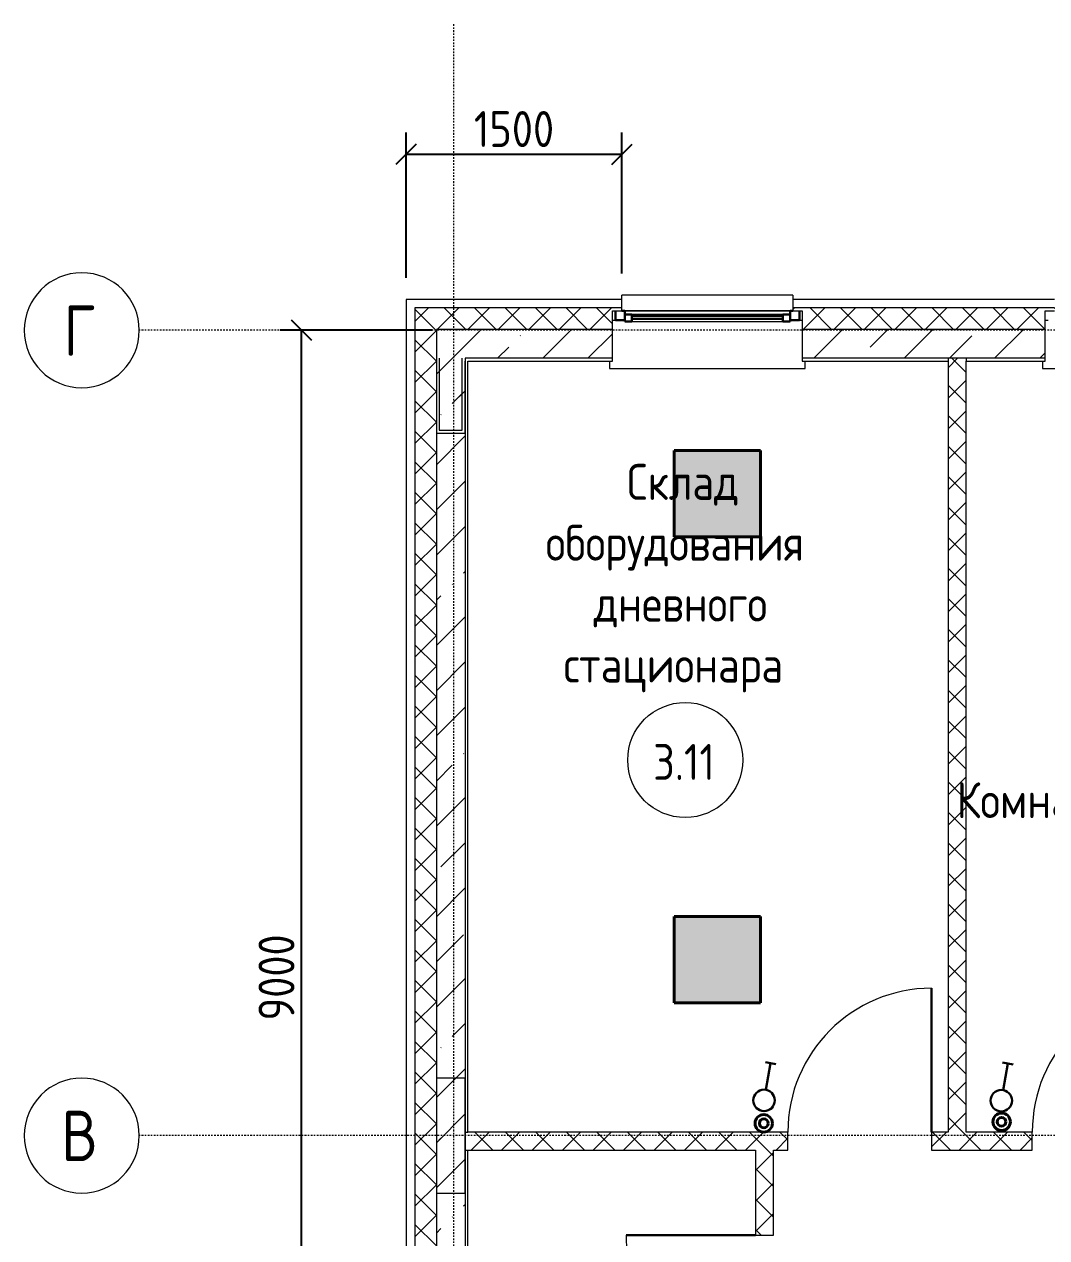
# Model space of a CAD drawing. Header units: millimetres. Extents: x -174154 to -170572, y -111302 to -109817.
# Drawn here: x -174153.5 to -174082.4, y -110855.4 to -110771 of the extents above; entities that cross this region are included whole.
import ezdxf

# ---------------------------------------------------------------- set-up
doc = ezdxf.new("R2010")
doc.units = ezdxf.units.MM
doc.linetypes.add('ACAD_ISO02W100', pattern=[15, 12, -3])
doc.linetypes.add('ADSK_Линия сетки', pattern=[21, 12, -3, 3, -3])
doc.layers.get('Defpoints').update_dxf_attribs({"color": 70})
doc.layers.add('!Выключатели', color=200, linetype='Continuous')
for name, color, linetype, lineweight in [('!Освещение', 190, 'Continuous', 40), ('!Подложка', 252, 'ACAD_ISO02W100', 25), ('Двери', 7, 'Continuous', 18), ('Каркас_Импост', 7, 'Continuous', 18), ('Колонны', 7, 'Continuous', 18), ('Марки помещений', 7, 'Continuous', 18), ('Окна', 7, 'Continuous', 18), ('Оси', 7, 'Continuous', 9), ('Остекление', 7, 'Continuous', 30), ('Отлив', 7, 'Continuous', 18), ('Панель', 7, 'Continuous', 18), ('Подоконник_Верхний брус', 7, 'Continuous', 18), ('Размеры', 7, 'Continuous', 9), ('Стены разрез', 7, 'Continuous', 40), ('Стены штриховка', 7, 'Continuous', 18), ('Электрика', 7, 'Continuous', 40)]:
    doc.layers.add(name, color=color, linetype=linetype, lineweight=lineweight)
doc.styles.add('GOST Common', font='GOST Common.ttf', dxfattribs={"width": 0.9, "height": 250})
doc.styles.add('GOST Common_1', font='GOST Common.ttf', dxfattribs={"width": 0.9, "height": 350})
doc.dimstyles.new('ADSK_Проверочный', dxfattribs={"dimscale": 304.8, "dimtxt": 251.428749, "dimasz": 0.463911, "dimexe": 0.492126, "dimexo": 0.492126, "dimgap": 0.164042, "dimtad": 1, "dimdec": 0, "dimdsep": 46, "dimtxsty": 'GOST Common', "dimblk1": 'OBLIQUE', "dimblk2": 'OBLIQUE', "dimsah": 1, "dimcen": 0.09, "dimazin": 0, "dimtfac": 1, "dimtdec": 4, "dimtix": 1, "dimtmove": 0, "dimatfit": 3, "dimfxl": 1, "dimtvp": 1, "dimtolj": 1, "dimtzin": 0, "dimarcsym": 2})
pattern_1 = [(45, (30280, 12305), (-106.066, 106.066), []), (135, (30280, 12305), (-106.066, -106.066), [])]
pattern_2 = [(45, (30280, 12305), (-314.309, 314.309), []), (45, (30594.3, 12305), (-314.309, 314.309), [555.625, -111.125, 3.353, -107.772])]

# ---------------------------------------------------------------- blocks, each defined once
blk = doc.blocks.new('*U228')
at = {"layer": 'Электрика', "true_color": 0xffffff}
h = blk.add_hatch(color=7, dxfattribs=at)
h.dxf.hatch_style = 1
h.paths.add_polyline_path([(3.025, 3.025), (3.025, -3.025), (-3.025, -3.025), (-3.025, 3.025)])
at = {"layer": 'Электрика', "color": 5}
for p, q in [((-3.025, -3.025), (-3.025, 3.025)), ((-3.025, 3.025), (3.025, 3.025)), ((3.025, 3.025), (3.025, -3.025)), ((-3.025, -3.025), (3.025, -3.025))]:
    blk.add_line(p, q, dxfattribs=at)
blk = doc.blocks.new('*U245')
at = {"color": 0, "linetype": 'ByBlock', "lineweight": -2}
for points in [[(0.34, -0.94), (1.2, -3.29)], [(0.73, -3.46), (1.2, -3.29)], [(1.2, -3.29), (1.67, -3.12)]]:
    blk.add_lwpolyline(points, dxfattribs=at)
blk.add_circle((0, 0), 1, dxfattribs=at)
blk = doc.blocks.new('AC_Дверь_Однопольная_ПВХ - 960х2080h М ОЛ Глухой низ с доводчиком-799938-В_АР_ПЭ_03 Этаж')
at = {"layer": 'Панель', "lineweight": 30}
blk.add_line((500, 62.5), (500, 1062.5), dxfattribs=at)
at = {"layer": 'Панель'}
blk.add_arc((500, 62.5), 1000, 90, 180, dxfattribs=at)
blk = doc.blocks.new('AC_Дверь_Однопольная_ПВХ - 860х2080h В Л-799853-В_АР_ПЭ_03 Этаж')
at = {"layer": 'Панель', "lineweight": 30}
blk.add_line((450, 62.5), (450, 962.5), dxfattribs=at)
at = {"layer": 'Панель'}
blk.add_arc((450, 62.5), 900, 90, 180, dxfattribs=at)
blk = doc.blocks.new('B2B_Окно_1створка - 1280х2060h-666021-В_АР_ПЭ_03 Этаж')
at = {"layer": 'Каркас_Импост', "lineweight": 30}
for p, q in [((-640, 135), (-640, 70)), ((-575, 135), (-595, 135)), ((-575, 110), (-575, 135)), ((-525, 110), (-575, 110)), ((-575, 110), (-575, 60)), ((-525, 60), (-525, 110)), ((525, 110), (525, 60)), ((575, 110), (525, 110)), ((575, 135), (575, 110)), ((595, 135), (575, 135)), ((575, 60), (575, 110)), ((640, 70), (640, 135)), ((-640, 70), (-575, 70)), ((-575, 60), (-525, 60)), ((525, 60), (575, 60)), ((575, 70), (640, 70))]:
    blk.add_line(p, q, dxfattribs=at)
at = {"layer": 'Каркас_Импост'}
for p, q in [((575, 135), (-575, 135)), ((525, 110), (-525, 110)), ((-525, 60), (525, 60))]:
    blk.add_line(p, q, dxfattribs=at)
at = {"layer": 'Остекление'}
for p, q in [((525, 100), (-525, 100)), ((-525, 100), (-525, 80)), ((525, 80), (525, 100)), ((-525, 80), (525, 80))]:
    blk.add_line(p, q, dxfattribs=at)
blk = doc.blocks.new('В2В_Подоконник_ПВХ - ПВХ-V8-В_АР_ПЭ_03 Этаж')
at = {"layer": 'Подоконник_Верхний брус'}
for p, q in [((-660, 0), (-640, 0)), ((640, 0), (660, 0)), ((-680, -285), (-680, -335)), ((-680, -335), (680, -335)), ((680, -335), (680, -285))]:
    blk.add_line(p, q, dxfattribs=at)
blk = doc.blocks.new('B2B_Отлив - Отлив_металлический-V9-В_АР_ПЭ_03 Этаж')
at = {"layer": 'Отлив'}
for p, q in [((-595, 80), (-595, 110)), ((595, 110), (-595, 110)), ((595, 110), (595, 80)), ((-595, 1), (595, 1))]:
    blk.add_line(p, q, dxfattribs=at)
blk = doc.blocks.new('AC_Дверь_Однопольная_ДеревяннаяНаружная_ГОСТ24698-81 - 960х2080h ГЛ-799317-В_АР_ПЭ_03 Этаж')
at = {"layer": 'Панель', "lineweight": 30}
blk.add_line((500, 62.5), (500, 1062.5), dxfattribs=at)
at = {"layer": 'Панель'}
blk.add_arc((500, 62.5), 1000, 90, 180, dxfattribs=at)
blk = doc.blocks.new('Ось сетки - D8-4846-В_АР_ПЭ_03 Этаж')
at = {"layer": 'Оси', "lineweight": 18}
for start, end in [(360, 180), (180, 360)]:
    blk.add_arc((0, 0), 4, start, end, dxfattribs=at)
blk = doc.blocks.new('_Oblique')
at = {"color": 0, "linetype": 'ByBlock', "lineweight": -2}
blk.add_line((-0.5, -0.5), (0.5, 0.5), dxfattribs=at)
blk = doc.blocks.new('*D533')
at = {"layer": 'Defpoints', "color": 0, "transparency": 16777216}
for p in [(-727.1, 14465), (330, 14465), (330, 5465)]:
    blk.add_point(p, dxfattribs=at)
at = {"layer": 'Размеры', "color": 0, "lineweight": -2, "transparency": 16777216}
for p, q in [((180, 14465), (-877.1, 14465)), ((-727.1, 5465), (-727.1, 14465)), ((180, 5465), (-877.1, 5465))]:
    blk.add_line(p, q, dxfattribs=at)
at = {"layer": 'Размеры', "color": 0, "lineweight": -2, "transparency": 16777216, "xscale": 141.4, "yscale": 141.4, "zscale": 141.4}
for p, rotation in [((-727.1, 14465), 90), ((-727.1, 5465), 270)]:
    blk.add_blockref('_Oblique', p, dxfattribs=dict(at, rotation=rotation))
at = {"layer": 'Размеры', "color": 0, "transparency": 16777216, "insert": (-902.1, 9965), "char_height": 250, "width": 756.843, "attachment_point": 5, "rotation": 90, "style": 'GOST Common'}
blk.add_mtext('\\A1;9000', dxfattribs=at)
blk = doc.blocks.new('ADSK_Марка_Помещение_2_ГОСТ21-501-2011 - Имя и Категория-86712-В_АР_ПЭ_03 Этаж')
at = {"layer": 'Марки помещений'}
blk.add_circle((0, 0), 4, dxfattribs=at)
blk = doc.blocks.new('*D538')
at = {"layer": 'Defpoints', "color": 0, "transparency": 16777216}
for p in [(1500.2, 15689.3), (1500.2, 14710), (0, 14680)]:
    blk.add_point(p, dxfattribs=at)
at = {"layer": 'Размеры', "color": 0, "lineweight": -2, "transparency": 16777216}
for p, q in [((0, 14830), (0, 15839.3)), ((1500.2, 14860), (1500.2, 15839.3)), ((0, 15689.3), (1500.2, 15689.3))]:
    blk.add_line(p, q, dxfattribs=at)
at = {"layer": 'Размеры', "color": 0, "lineweight": -2, "transparency": 16777216, "xscale": 141.4, "yscale": 141.4, "zscale": 141.4, "rotation": 180}
blk.add_blockref('_Oblique', (0, 15689.3), dxfattribs=at)
at = {"layer": 'Размеры', "color": 0, "lineweight": -2, "transparency": 16777216, "xscale": 141.4, "yscale": 141.4, "zscale": 141.4}
blk.add_blockref('_Oblique', (1500.2, 15689.3), dxfattribs=at)
at = {"layer": 'Размеры', "color": 0, "transparency": 16777216, "insert": (750.1, 15864.3), "char_height": 250, "width": 700.591, "attachment_point": 5, "style": 'GOST Common'}
blk.add_mtext('\\A1;1500', dxfattribs=at)
blk = doc.blocks.new('Расп.кор.')
at = {"layer": 'Электрика', "lineweight": 40}
for radius in [0.605, 0.303]:
    blk.add_circle((0, 0), radius, dxfattribs=at)
blk = doc.blocks.new('A$C7b4e20c5')
at = {"layer": 'Колонны', "lineweight": 20, "true_color": 0x636466}
h = blk.add_hatch(dxfattribs=at)
h.set_pattern_fill('FP_3', color=251, style=0, pattern_type=2)
h.set_pattern_definition([(45, (30280, 12305), (-314.309, 314.309), []), (45, (30594.3, 12305), (-314.309, 314.309), [222.25, -111.125])])
h.paths.add_polyline_path([(210, 8465), (410, 8465), (410, 9265), (210, 9265)])
at = {"layer": 'Стены разрез', "lineweight": 20, "true_color": 0x636466}
h = blk.add_hatch(dxfattribs=at)
h.set_pattern_fill('FP_1', color=251, style=0, pattern_type=2)
h.set_pattern_definition(pattern_1)
h.paths.add_polyline_path([(14910, 14470), (14910, 14620), (13690.2, 14620), (13690.2, 14600), (13755.2, 14600), (13755.2, 14470)])
h.paths.add_polyline_path([(12138.9, 14470), (12435.2, 14470), (12435.2, 14600), (12500.2, 14600), (12500.2, 14620), (9668.7, 14620), (9668.7, 14600), (9733.7, 14600), (9733.7, 14470)])
h.paths.add_polyline_path([(8413.7, 14470), (8413.7, 14600), (8478.7, 14600), (8478.7, 14620), (5700.6, 14620), (5700.6, 14600), (5765.6, 14600), (5765.6, 14470), (6129.8, 14470)])
h.paths.add_polyline_path([(4445.6, 14470), (4445.6, 14600), (4510.6, 14600), (4510.6, 14620), (2690.2, 14620), (2690.2, 14600), (2755.2, 14600), (2755.2, 14470), (3125.2, 14470)])
h.paths.add_polyline_path([(1435.2, 14470), (1435.2, 14600), (1500.2, 14600), (1500.2, 14620), (60, 14620), (60, 14470), (210, 14470)])
h = blk.add_hatch(dxfattribs=at)
h.set_pattern_fill('FP_1', color=251, style=0, pattern_type=2)
h.set_pattern_definition(pattern_1)
h.paths.add_polyline_path([(120.7, 210), (210, 210), (210, 14470), (60, 14470), (60, 210)])
h = blk.add_hatch(dxfattribs=at)
h.set_pattern_fill('FP_2', color=251, style=0, pattern_type=2)
h.set_pattern_definition(pattern_2)
h.paths.add_polyline_path([(14910, 14270), (14910, 14470), (13755.2, 14470), (13755.2, 14270)])
h.paths.add_polyline_path([(12138.9, 14270), (12435.2, 14270), (12435.2, 14470), (9733.7, 14470), (9733.7, 14270), (10636.6, 14270)])
h.paths.add_polyline_path([(8413.7, 14270), (8413.7, 14470), (5765.6, 14470), (5765.6, 14270), (6620, 14270)])
h.paths.add_polyline_path([(3895, 14270), (4445.6, 14270), (4445.6, 14470), (2755.2, 14470), (2755.2, 14270), (3770, 14270)])
h.paths.add_polyline_path([(1435.2, 14270), (1435.2, 14470), (210, 14470), (210, 14270), (410, 14270)])
h = blk.add_hatch(dxfattribs=at)
h.set_pattern_fill('FP_2', color=251, style=0, pattern_type=2)
h.set_pattern_definition(pattern_2)
h.paths.add_polyline_path([(210, 410), (410, 410), (410, 14270), (210, 14270), (210, 430)])
h = blk.add_hatch(dxfattribs=at)
h.set_pattern_fill('FP_2', color=251, style=0, pattern_type=2)
h.set_pattern_definition(pattern_2)
h.paths.add_polyline_path([(230, 13770), (390, 13770), (390, 14270), (230, 14270), (230, 14250)])
h = blk.add_hatch(dxfattribs=at)
h.set_pattern_fill('FP_1', color=251, style=0, pattern_type=2)
h.set_pattern_definition(pattern_1)
h.paths.add_polyline_path([(3770, 8890), (3895, 8890), (3895, 14270), (3770, 14270), (3770, 12069.6)])
h = blk.add_hatch(dxfattribs=at)
h.set_pattern_fill('FP_1', color=251, style=0, pattern_type=2)
h.set_pattern_definition(pattern_1)
h.paths.add_polyline_path([(14930, 8765), (14930, 8890), (13285, 8890), (13285, 8765), (13430, 8765)])
h.paths.add_polyline_path([(12138.9, 8765), (12285, 8765), (12285, 8890), (9245, 8890), (9245, 8765)])
h.paths.add_polyline_path([(8245, 8765), (8245, 8890), (5355, 8890), (5355, 8765)])
h.paths.add_polyline_path([(4355, 8765), (4355, 8890), (3655, 8890), (3655, 8765)])
h.paths.add_polyline_path([(2430, 8765), (2655, 8765), (2655, 8890), (410, 8890), (410, 8765), (430, 8765)])
h = blk.add_hatch(dxfattribs=at)
h.set_pattern_fill('FP_1', color=251, style=0, pattern_type=2)
h.set_pattern_definition(pattern_1)
h.paths.add_polyline_path([(2555, 5085), (2555, 7272.5), (2430, 7272.5), (2430, 5085)])
h.paths.add_polyline_path([(2430, 8172.5), (2555, 8172.5), (2555, 8765), (2430, 8765)])
at = {"layer": 'Колонны', "color": 251, "lineweight": 20, "true_color": 0x636466}
for p, q in [((410, 9265), (210, 9265)), ((210, 9265), (210, 8465)), ((410, 8465), (410, 9265)), ((210, 8465), (410, 8465))]:
    blk.add_line(p, q, dxfattribs=at)
at = {"layer": 'Оси', "linetype": 'ADSK_Линия сетки'}
for p, q in [((330, 16592.9), (330, -2195)), ((32780, 14465), (-1856.4, 14465)), ((32780, 8865), (-1856.4, 8865))]:
    blk.add_line(p, q, dxfattribs=at)
at = {"layer": 'Стены разрез', "color": 251, "lineweight": 20, "true_color": 0x636466}
for p, q in [((1500.2, 14680), (0, 14680)), ((0, 14680), (0, 0)), ((1435.2, 14250), (1435.2, 14600)), ((1435.2, 14600), (1500.2, 14600)), ((1500.2, 14600), (1500.2, 14680)), ((4510.6, 14680), (2690.2, 14680)), ((2690.2, 14680), (2690.2, 14600)), ((2690.2, 14600), (2755.2, 14600)), ((2755.2, 14600), (2755.2, 14250)), ((4445.6, 14250), (4445.6, 14600)), ((4445.6, 14600), (4510.6, 14600)), ((210, 14250), (210, 13750)), ((410, 13750), (410, 14250)), ((430, 14250), (1435.2, 14250)), ((430, 8890), (430, 14250)), ((2755.2, 14250), (3770, 14250)), ((3770, 14250), (3770, 8890)), ((3895, 14250), (4445.6, 14250)), ((3895, 8890), (3895, 14250)), ((210, 13750), (410, 13750)), ((2655, 8890), (430, 8890)), ((2655, 8765), (2655, 8890)), ((3770, 8890), (3655, 8890)), ((3655, 8890), (3655, 8765)), ((4355, 8890), (3895, 8890)), ((4355, 8765), (4355, 8890)), ((430, 5085), (430, 8765)), ((430, 8765), (2430, 8765)), ((2430, 8765), (2430, 8172.5)), ((2555, 8172.5), (2555, 8765)), ((2555, 8765), (2655, 8765)), ((3655, 8765), (4355, 8765)), ((2430, 8172.5), (2555, 8172.5))]:
    blk.add_line(p, q, dxfattribs=at)
at = {"layer": 'Стены штриховка', "color": 251, "lineweight": 20, "true_color": 0x636466}
for p, q in [((1500.2, 14620), (60, 14620)), ((60, 14620), (60, 60)), ((4510.6, 14620), (2690.2, 14620)), ((1435.2, 14470), (210, 14470)), ((210, 14470), (210, 210)), ((4445.6, 14470), (2755.2, 14470)), ((230, 14270), (230, 14250)), ((390, 14250), (390, 14270)), ((1435.2, 14270), (410, 14270)), ((410, 14270), (410, 410)), ((4445.6, 14270), (2755.2, 14270)), ((3770, 14270), (3770, 14250)), ((3895, 14270), (3895, 14250)), ((230, 14250), (230, 13770)), ((390, 13770), (390, 14250)), ((230, 13770), (390, 13770)), ((410, 8890), (430, 8890)), ((410, 8765), (430, 8765))]:
    blk.add_line(p, q, dxfattribs=at)
at = {"layer": 'Двери', "color": 251, "lineweight": 20, "true_color": 0x636466}
for name, p in [('AC_Дверь_Однопольная_ДеревяннаяНаружная_ГОСТ24698-81 - 960х2080h ГЛ-799317-В_АР_ПЭ_03 Этаж', (3155, 8827.5)), ('AC_Дверь_Однопольная_ПВХ - 960х2080h М ОЛ Глухой низ с доводчиком-799938-В_АР_ПЭ_03 Этаж', (4855, 8827.5))]:
    blk.add_blockref(name, p, dxfattribs=at)
at = {"layer": 'Двери', "color": 251, "lineweight": 20, "true_color": 0x636466, "rotation": 89.9999999999999}
blk.add_blockref('AC_Дверь_Однопольная_ПВХ - 860х2080h В Л-799853-В_АР_ПЭ_03 Этаж', (2492.5, 7722.5), dxfattribs=at)
at = {"layer": 'Марки помещений', "color": 251, "lineweight": 20, "true_color": 0x636466, "xscale": 99.99999999999993, "yscale": 99.99999999999993, "zscale": 99.99999999999993}
blk.add_blockref('ADSK_Марка_Помещение_2_ГОСТ21-501-2011 - Имя и Категория-86712-В_АР_ПЭ_03 Этаж', (1941, 11476.9), dxfattribs=at)
at = {"layer": 'Окна', "color": 251, "lineweight": 20, "true_color": 0x636466}
for name, p in [('B2B_Отлив - Отлив_металлический-V9-В_АР_ПЭ_03 Этаж', (2095.2, 14600)), ('B2B_Окно_1створка - 1280х2060h-666021-В_АР_ПЭ_03 Этаж', (2095.2, 14465)), ('В2В_Подоконник_ПВХ - ПВХ-V8-В_АР_ПЭ_03 Этаж', (2095.2, 14535)), ('В2В_Подоконник_ПВХ - ПВХ-V8-В_АР_ПЭ_03 Этаж', (5105.6, 14535))]:
    blk.add_blockref(name, p, dxfattribs=at)
at = {"layer": 'Оси', "lineweight": 18, "xscale": 99.99999999999993, "yscale": 99.99999999999993, "zscale": 99.99999999999993, "rotation": 89.99999999999982}
for p in [(-2256.4, 14465), (-2256.4, 8865)]:
    blk.add_blockref('Ось сетки - D8-4846-В_АР_ПЭ_03 Этаж', p, dxfattribs=at)
at = {"layer": 'Марки помещений', "color": 251, "lineweight": 20, "true_color": 0x636466, "char_height": 250, "attachment_point": 1, "style": 'GOST Common'}
for s, insert, width in [('Склад', (1536.2, 13535.6), 995.696), ('оборудования', (970.6, 13112.2), 2359.366), ('дневного', (1304, 12688.9), 1558.48), ('стационара', (1095.6, 12265.6), 2056.328), ('3.11', (1718.1, 11588.3), 548.354), ('Комната', (3829.3, 11322.7), 1500.759)]:
    blk.add_mtext(s, dxfattribs=dict(at, insert=insert, width=width))
at = {"layer": 'Оси', "char_height": 350, "attachment_point": 1, "style": 'GOST Common_1'}
for s, insert, width in [('\\fGOST Common|b0|i0|c204|p34|;\\W.9;Г', (-2383.5, 14638.2), 274.177), ('\\fGOST Common|b0|i0|c204|p34|;\\W.9;В', (-2398.4, 9038.2), 310.253)]:
    blk.add_mtext(s, dxfattribs=dict(at, insert=insert, width=width))
at = {"layer": 'Размеры'}
dim = blk.add_linear_dim(base=(1500.2, 15689.3), p1=(0, 14680), p2=(1500.2, 14710), dimstyle='ADSK_Проверочный', override={"dimpost": '<>', "dimfxl": 1500.498833}, dxfattribs=at)
dim.commit()
dim.dimension.update_dxf_attribs({"geometry": '*D538', "text_midpoint": (750.1, 15864.3)})
dim = blk.add_linear_dim(base=(-727.1, 14465), p1=(330, 5465), p2=(330, 14465), angle=90, dimstyle='ADSK_Проверочный', override={"dimpost": '<>', "dimfxl": 9000}, dxfattribs=at)
dim.commit()
dim.dimension.update_dxf_attribs({"geometry": '*D533', "text_midpoint": (-902.1, 9965)})

msp = doc.modelspace()

# ---------------------------------------------------------------- block references
at = {"layer": '!Выключатели', "lineweight": 30, "xscale": 0.7500000000000001, "yscale": 0.7500000000000001, "zscale": 0.7500000000000001, "rotation": 149.8735010370157}
for p in [(-174102.057, -110845.811), (-174085.556, -110845.83)]:
    msp.add_blockref('*U245', p, dxfattribs=at)
at = {"layer": '!Освещение', "color": 18, "lineweight": 9, "true_color": 0x000000, "xscale": 0.9917355371882407, "yscale": 0.9917355371882407, "zscale": 0.9917355371882407}
for p in [(-174105.312, -110803.625), (-174105.312, -110836.017)]:
    msp.add_blockref('*U228', p, dxfattribs=at)
at = {"layer": '!Подложка', "ltscale": 20, "xscale": 0.01, "yscale": 0.01, "zscale": 0.01}
msp.add_blockref('A$C7b4e20c5', (-174126.95, -110936.912), dxfattribs=at)
at = {"layer": 'Электрика', "rotation": 90}
for p in [(-174102.079, -110847.407), (-174085.531, -110847.3)]:
    msp.add_blockref('Расп.кор.', p, dxfattribs=at)

doc.saveas('drawing.dxf')
